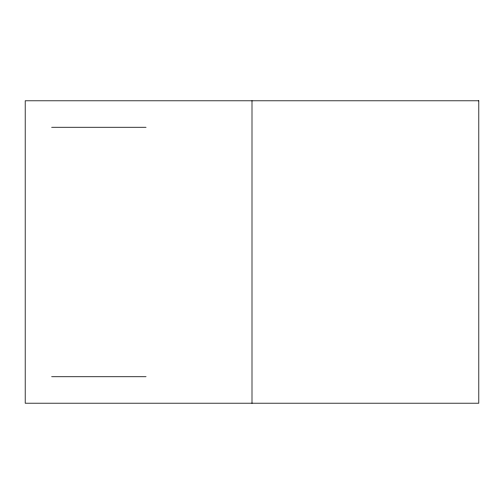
<?xml version="1.0" encoding="UTF-8"?>
<svg xmlns="http://www.w3.org/2000/svg" width="504" height="504" viewBox="0 0 504 504"><rect width="100%" height="100%" fill="white"/><g stroke="black" fill="none" stroke-linecap="round" stroke-linejoin="round"><path stroke-width="0.76" d="M51.66 127.26L146.053 127.26M51.66 376.74L146.053 376.74M252 100.8L252 403.2M478.8 100.8L25.2 100.8L25.2 403.2L478.8 403.2L478.8 100.8"/></g></svg>
